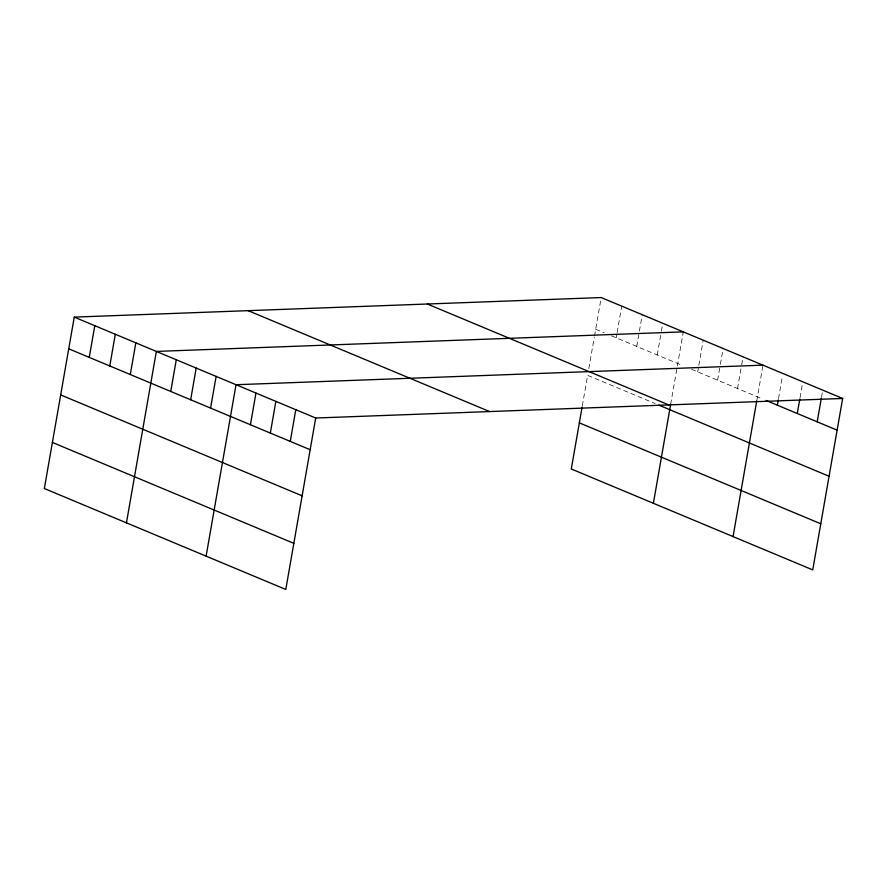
<?xml version="1.0" encoding="UTF-8"?>
<svg xmlns="http://www.w3.org/2000/svg" width="887" height="887" viewBox="0 0 887 887"><rect width="100%" height="100%" fill="white"/><g stroke="black" fill="none" stroke-linecap="round" stroke-linejoin="round"><path stroke-width="0.67" stroke-dasharray="4.43 3.33" d="M582.338 405.703L587.626 375.356L655.238 403.607M588.813 368.571L594.257 337.382M594.501 336.018L601.209 297.555M616.199 337.814L616.897 333.856M617.119 332.536L621.732 306.126M636.722 346.396L642.255 314.708M657.245 354.977L661.159 332.525M661.392 331.206L662.777 323.278M670.672 404.239L683.3 331.86M697.692 371.875L698.612 366.597M698.845 365.278L703.214 340.187M717.605 380.201L720.144 365.677M720.377 364.357L723.138 348.513M737.529 388.528L741.443 366.076M741.676 364.757L743.051 356.829M756.733 400.924L762.975 365.156M778.52 398.573L782.434 376.121M800.052 397.653L802.58 383.129M821.584 396.733L822.271 392.775M595.676 329.243L604.125 332.769M611.376 335.796L682.746 365.632M691.461 369.269L762.421 398.928"/><path stroke-width="1.33" d="M74.264 317.114L44.35 488.537L285.791 589.445L315.705 418.021L74.264 317.114L601.209 297.555L842.65 398.463L812.736 569.886L571.295 468.979L582.105 407.022M89.254 357.383L94.787 325.695M109.777 365.965L115.31 334.277M130.3 374.547L135.833 342.848M126.442 522.853L156.356 351.429L683.3 331.86M170.747 391.444L176.28 359.756M190.661 399.771L196.193 368.072M210.585 408.098L216.118 376.398M206.117 556.149L236.031 384.725L762.975 365.156M250.422 424.74L255.955 393.052M270.335 433.067L275.868 401.379M290.26 441.393L295.792 409.705M653.386 503.284L670.672 404.239M733.061 536.58L756.733 400.924M777.367 405.171L778.287 399.893M797.28 413.497L799.819 398.973M817.204 421.824L821.351 398.052M315.705 418.021L842.65 398.463M766.157 400.492L837.117 430.151M427.323 304.008L668.765 404.915M658.853 405.126L829.068 476.264M579.344 422.866L820.774 523.773M248.16 310.661L489.602 411.568M68.742 348.813L310.173 449.72M60.693 394.926L302.134 495.833M52.4 442.436L293.841 543.343"/></g></svg>
